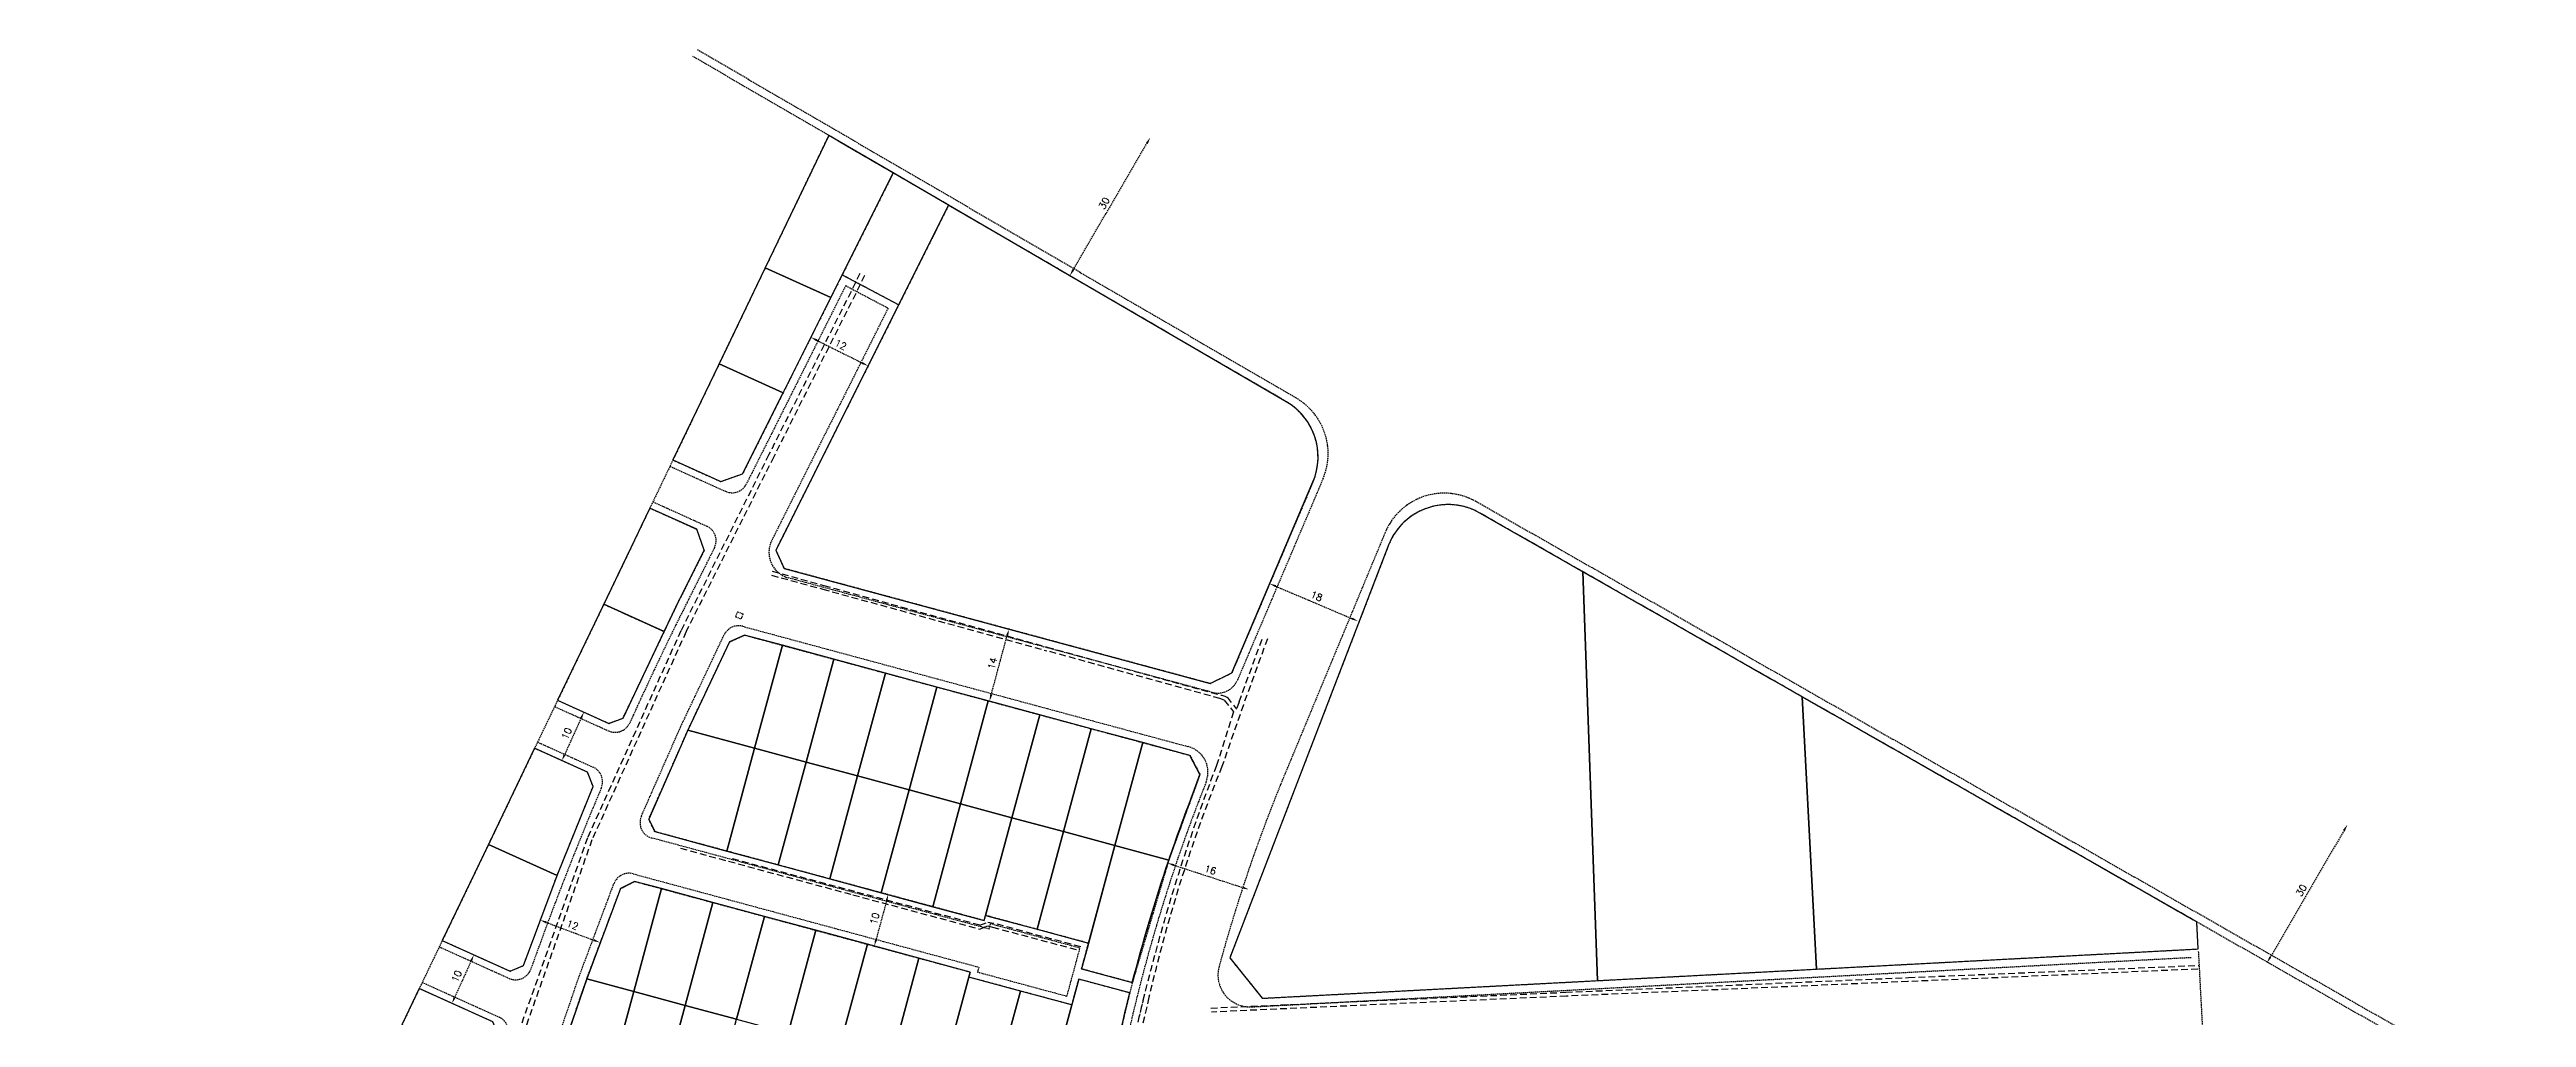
# Model space of a CAD drawing. Header units: metres. Extents: x 636662 to 637189, y 3301458 to 3301991.
# Drawn here: x 636710 to 637174.6, y 3301808.9 to 3301990.6 of the extents above; entities that cross this region are included whole.
import ezdxf

# ---------------------------------------------------------------- set-up
doc = ezdxf.new("R2010")
doc.units = ezdxf.units.M
doc.linetypes.add('HIDDEN', pattern=[0.375, 0.25, -0.125])
doc.layers.add('khat tarh', color=251, linetype='HIDDEN')
doc.layers.add('poly', color=40, linetype='Continuous')
doc.styles.get("Standard").update_dxf_attribs({"font": 'simplex.shx'})
doc.dimstyles.new('ISO-25', dxfattribs={"dimtxt": 1.3, "dimasz": 1.25, "dimexe": 1.25, "dimexo": 0.625, "dimtad": 1, "dimtxsty": 'Standard', "dimcen": 2.5, "dimse1": 1, "dimse2": 1, "dimadec": 0, "dimazin": 0, "dimtfac": 1, "dimtmove": 0, "dimatfit": 3, "dimfxl": 1, "dimarcsym": 1})

# ---------------------------------------------------------------- blocks, each defined once
blk = doc.blocks.new('*D29')
at = {"layer": 'khat tarh', "color": 0, "lineweight": -2, "transparency": 16777216}
blk.add_line((636803.19, 3301826.77), (636812.09, 3301823.44), dxfattribs=at)
at = {"layer": 'khat tarh', "color": 0, "transparency": 16777216}
for points in [[(636803.27, 3301826.97), (636803.12, 3301826.58), (636802.02, 3301827.21)], [(636812.16, 3301823.64), (636812.02, 3301823.25), (636813.26, 3301823)]]:
    blk.add_solid(points, dxfattribs=at)
at = {"layer": 'khat tarh', "color": 0, "transparency": 16777216, "insert": (636808.09, 3301826.3), "char_height": 1.3, "attachment_point": 5, "rotation": 339.4836}
blk.add_mtext('12', dxfattribs=at)
blk = doc.blocks.new('*D30')
at = {"layer": 'khat tarh', "color": 0, "lineweight": -2, "transparency": 16777216}
blk.add_line((636866.99, 3301830.78), (636865.03, 3301823.54), dxfattribs=at)
at = {"layer": 'khat tarh', "color": 0, "transparency": 16777216}
for points in [[(636866.79, 3301830.83), (636867.19, 3301830.73), (636867.31, 3301831.99)], [(636864.83, 3301823.59), (636865.23, 3301823.48), (636864.71, 3301822.33)]]:
    blk.add_solid(points, dxfattribs=at)
at = {"layer": 'khat tarh', "color": 0, "transparency": 16777216, "insert": (636864.78, 3301827.49), "char_height": 1.3, "attachment_point": 5, "rotation": 74.8851}
blk.add_mtext('10', dxfattribs=at)
blk = doc.blocks.new('*D32')
at = {"layer": 'khat tarh', "color": 0, "lineweight": -2, "transparency": 16777216}
blk.add_line((636853.93, 3301936.02), (636862.42, 3301931.77), dxfattribs=at)
at = {"layer": 'khat tarh', "color": 0, "transparency": 16777216}
for points in [[(636854.02, 3301936.21), (636853.83, 3301935.83), (636852.81, 3301936.58)], [(636862.52, 3301931.95), (636862.33, 3301931.58), (636863.54, 3301931.21)]]:
    blk.add_solid(points, dxfattribs=at)
at = {"layer": 'khat tarh', "color": 0, "transparency": 16777216, "insert": (636858.41, 3301935.2), "char_height": 1.3, "attachment_point": 5, "rotation": 333.4077}
blk.add_mtext('12', dxfattribs=at)
blk = doc.blocks.new('*D33')
at = {"layer": 'khat tarh', "color": 0, "lineweight": -2, "transparency": 16777216}
blk.add_line((636809.7, 3301865.1), (636806.61, 3301858.27), dxfattribs=at)
at = {"layer": 'khat tarh', "color": 0, "transparency": 16777216}
for points in [[(636809.51, 3301865.19), (636809.89, 3301865.02), (636810.22, 3301866.24)], [(636806.42, 3301858.35), (636806.8, 3301858.18), (636806.1, 3301857.13)]]:
    blk.add_solid(points, dxfattribs=at)
at = {"layer": 'khat tarh', "color": 0, "transparency": 16777216, "insert": (636807, 3301862.21), "char_height": 1.3, "attachment_point": 5, "rotation": 65.6851}
blk.add_mtext('10', dxfattribs=at)
blk = doc.blocks.new('*D34')
at = {"layer": 'khat tarh', "color": 0, "lineweight": -2, "transparency": 16777216}
blk.add_line((636789.08, 3301819.55), (636785.99, 3301812.72), dxfattribs=at)
at = {"layer": 'khat tarh', "color": 0, "transparency": 16777216}
for points in [[(636788.89, 3301819.64), (636789.27, 3301819.47), (636789.59, 3301820.69)], [(636785.8, 3301812.81), (636786.18, 3301812.63), (636785.48, 3301811.58)]]:
    blk.add_solid(points, dxfattribs=at)
at = {"layer": 'khat tarh', "color": 0, "transparency": 16777216, "insert": (636786.37, 3301816.66), "char_height": 1.3, "attachment_point": 5, "rotation": 65.6851}
blk.add_mtext('10', dxfattribs=at)
blk = doc.blocks.new('*D40')
at = {"layer": 'khat tarh', "color": 0, "lineweight": -2, "transparency": 16777216}
blk.add_line((636902.01, 3301949.21), (636915.84, 3301972.98), dxfattribs=at)
at = {"layer": 'khat tarh', "color": 0, "transparency": 16777216}
for points in [[(636915.66, 3301973.08), (636916.02, 3301972.87), (636916.47, 3301974.06)], [(636901.83, 3301949.32), (636902.19, 3301949.11), (636901.38, 3301948.13)]]:
    blk.add_solid(points, dxfattribs=at)
at = {"layer": 'khat tarh', "color": 0, "transparency": 16777216, "insert": (636907.82, 3301961.74), "char_height": 1.3, "attachment_point": 5, "rotation": 59.7992}
blk.add_mtext('30', dxfattribs=at)
blk = doc.blocks.new('*D44')
at = {"layer": 'khat tarh', "color": 0, "lineweight": -2, "transparency": 16777216}
blk.add_line((636886.64, 3301869.5), (636889.63, 3301880.6), dxfattribs=at)
at = {"layer": 'khat tarh', "color": 0, "transparency": 16777216}
for points in [[(636889.43, 3301880.65), (636889.84, 3301880.54), (636889.96, 3301881.8)], [(636886.44, 3301869.55), (636886.84, 3301869.44), (636886.31, 3301868.29)]]:
    blk.add_solid(points, dxfattribs=at)
at = {"layer": 'khat tarh', "color": 0, "transparency": 16777216, "insert": (636886.9, 3301875.38), "char_height": 1.3, "attachment_point": 5, "rotation": 74.8851}
blk.add_mtext('14', dxfattribs=at)
blk = doc.blocks.new('*D45')
at = {"layer": 'khat tarh', "color": 0, "lineweight": -2, "transparency": 16777216}
blk.add_line((636940.03, 3301889.86), (636954.3, 3301883.8), dxfattribs=at)
at = {"layer": 'khat tarh', "color": 0, "transparency": 16777216}
for points in [[(636940.11, 3301890.05), (636939.95, 3301889.67), (636938.88, 3301890.35)], [(636954.38, 3301883.99), (636954.22, 3301883.61), (636955.45, 3301883.31)]]:
    blk.add_solid(points, dxfattribs=at)
at = {"layer": 'khat tarh', "color": 0, "transparency": 16777216, "insert": (636947.66, 3301888), "char_height": 1.3, "attachment_point": 5, "rotation": 336.9745}
blk.add_mtext('18', dxfattribs=at)
blk = doc.blocks.new('*D46')
at = {"layer": 'khat tarh', "color": 0, "lineweight": -2, "transparency": 16777216}
blk.add_line((636920.93, 3301837.52), (636933.77, 3301833.34), dxfattribs=at)
at = {"layer": 'khat tarh', "color": 0, "transparency": 16777216}
for points in [[(636920.99, 3301837.72), (636920.87, 3301837.32), (636919.74, 3301837.91)], [(636933.83, 3301833.54), (636933.7, 3301833.14), (636934.96, 3301832.95)]]:
    blk.add_solid(points, dxfattribs=at)
at = {"layer": 'khat tarh', "color": 0, "transparency": 16777216, "insert": (636927.74, 3301836.64), "char_height": 1.3, "attachment_point": 5, "rotation": 341.963}
blk.add_mtext('16', dxfattribs=at)
blk = doc.blocks.new('*D24')
at = {"layer": 'khat tarh', "color": 0, "lineweight": -2, "transparency": 16777216}
blk.add_line((637140.41, 3301844.04), (637126.58, 3301820.27), dxfattribs=at)
at = {"layer": 'khat tarh', "color": 0, "transparency": 16777216}
for points in [[(637140.23, 3301844.15), (637140.59, 3301843.94), (637141.04, 3301845.12)], [(637126.4, 3301820.38), (637126.76, 3301820.17), (637125.95, 3301819.19)]]:
    blk.add_solid(points, dxfattribs=at)
at = {"layer": 'khat tarh', "color": 0, "transparency": 16777216, "insert": (637132.39, 3301832.8), "char_height": 1.3, "attachment_point": 5, "rotation": 59.7992}
blk.add_mtext('30', dxfattribs=at)

msp = doc.modelspace()

# ---------------------------------------------------------------- linework, layer by layer
at = {"layer": 'khat tarh'}
for p, q in [((636943.884, 3301925.129), (636831.422, 3301990.586)), ((636941.986, 3301924.498), (636830.667, 3301989.289)), ((636856.153, 3301974.456), (636709.994, 3301669.829)), ((636868.246, 3301967.417), (636839.979, 3301910.951)), ((636878.638, 3301961.369), (636846.244, 3301896.658)), ((636859.337, 3301946.27), (636840.713, 3301909.065)), ((636859.337, 3301946.27), (636867.292, 3301942.055)), ((636867.292, 3301942.055), (636845.476, 3301898.475)), ((636826.398, 3301912.372), (636836.795, 3301907.674)), ((636826.934, 3301913.556), (636835.903, 3301909.504)), ((636835.903, 3301909.504), (636839.979, 3301910.951)), ((636946.993, 3301909.433), (636931.761, 3301873.592)), ((636948.891, 3301910.064), (636932.819, 3301872.247)), ((636822.607, 3301904.538), (636831.423, 3301900.555)), ((636823.142, 3301905.723), (636833.262, 3301901.15)), ((637174.627, 3301793.295, 27.642), (636977.554, 3301905.753, 27.642)), ((637112.785, 3301826.857, 27.642), (636978.287, 3301903.607, 27.642)), ((637173.884, 3301791.992, 27.642), (636978.287, 3301903.607, 27.642)), ((636832.814, 3301896.637), (636831.423, 3301900.555)), ((636961.256, 3301897.783, 27.642), (636931.39, 3301820.141, 27.642)), ((636960.523, 3301899.929, 27.642), (636941.761, 3301854.713, 27.642)), ((636832.814, 3301896.637), (636828.246, 3301887.513)), ((636834.71, 3301897.073), (636829.588, 3301886.842)), ((636847.797, 3301893.193), (636846.244, 3301896.658)), ((636927.691, 3301871.613), (636847.797, 3301893.193)), ((636928.095, 3301869.95), (636848.644, 3301891.41)), ((636813.953, 3301886.501), (636825.318, 3301881.366)), ((636839.045, 3301885.087), (636838.674, 3301884.148)), ((636838.674, 3301884.148), (636839.707, 3301883.731)), ((636839.045, 3301885.087), (636840.079, 3301884.67)), ((636840.079, 3301884.67), (636839.707, 3301883.731)), ((636828.391, 3301863.49), (636836.532, 3301880.728)), ((636829.747, 3301862.849), (636837.57, 3301879.414)), ((636837.57, 3301879.414), (636840.355, 3301880.701)), ((636840.027, 3301882.343), (636923.599, 3301859.77)), ((636927.691, 3301871.613), (636931.761, 3301873.592)), ((636804.764, 3301867.28), (636814.868, 3301862.715)), ((636801.507, 3301860.631), (636811.972, 3301855.903)), ((636821.014, 3301846.718), (636828.374, 3301863.453)), ((636822.409, 3301846.163), (636829.747, 3301862.849)), ((636823.534, 3301843.811), (636822.409, 3301846.163)), ((636886.234, 3301825.529), (636822.978, 3301842.614)), ((636885.318, 3301827.123), (636823.534, 3301843.811)), ((636809.366, 3301816.71), (636815.868, 3301834.056)), ((636810.77, 3301816.183), (636817.12, 3301833.123)), ((636817.12, 3301833.123), (636819.753, 3301834.474)), ((636819.46, 3301835.9), (636884.305, 3301818.385)), ((636819.753, 3301834.474), (636882.711, 3301817.469)), ((636885.318, 3301827.123), (636885.579, 3301828.088)), ((636904.887, 3301822.873), (636885.579, 3301828.088)), ((636886.234, 3301825.529), (636886.495, 3301826.494)), ((636903.293, 3301821.957), (636886.495, 3301826.494)), ((637113.052, 3301821.791, 27.642), (637112.785, 3301826.857, 27.642)), ((636783.102, 3301822.201), (636796.211, 3301816.278)), ((636902.328, 3301818.385), (636903.293, 3301821.957)), ((636903.583, 3301818.046), (636904.887, 3301822.873)), ((636931.39, 3301820.141, 27.642), (636937.485, 3301812.535, 27.642)), ((636935.486, 3301810.927, 27.642), (637111.833, 3301820.224, 27.642)), ((636937.485, 3301812.535, 27.642), (637113.052, 3301821.791, 27.642)), ((637113.075, 3301821.327, 27.642), (637113.812, 3301807.347, 27.642)), ((636779.872, 3301815.54), (636794.319, 3301809.012)), ((636803.441, 3301799.413), (636809.351, 3301816.669)), ((636804.924, 3301799.113), (636810.77, 3301816.183)), ((636882.711, 3301817.469), (636882.45, 3301816.504)), ((636901.758, 3301811.288), (636882.45, 3301816.504)), ((636884.305, 3301818.385), (636884.044, 3301817.42)), ((636900.842, 3301812.882), (636884.044, 3301817.42)), ((636900.842, 3301812.882), (636902.328, 3301818.385)), ((636901.758, 3301811.288), (636903.062, 3301816.115)), ((636912.716, 3301813.508), (636903.062, 3301816.115)), ((636913.108, 3301815.474), (636903.583, 3301818.046))]:
    msp.add_line(p, q, dxfattribs=at)
at = {"layer": 'khat tarh', "lineweight": 9}
for p, q in [((636844.242, 3301949.63), (636856.556, 3301944.066)), ((636857.981, 3301946.989), (636858.012, 3301946.973)), ((636858.683, 3301948.315), (636869.29, 3301942.695)), ((636835.588, 3301931.593), (636847.596, 3301926.167)), ((636997.64, 3301892.564, 27.642), (637000.338, 3301815.848, 27.642)), ((636837.048, 3301840.161), (636847.478, 3301878.777)), ((636846.702, 3301837.553), (636857.132, 3301876.169)), ((636856.356, 3301834.946), (636866.786, 3301873.562)), ((636866.01, 3301832.338), (636876.441, 3301870.954)), ((636875.664, 3301829.731), (636886.095, 3301868.347)), ((636885.579, 3301828.088), (636895.749, 3301865.739)), ((637041.431, 3301818.015, 27.642), (637038.738, 3301869.112, 27.642)), ((636919.956, 3301838.484), (636829.747, 3301862.849)), ((636895.233, 3301825.481), (636905.403, 3301863.132)), ((636904.626, 3301821.908), (636915.057, 3301860.524)), ((636792.318, 3301841.41), (636805.21, 3301835.585)), ((636814.356, 3301794.498), (636824.787, 3301833.114)), ((636824.01, 3301791.891), (636834.441, 3301830.507)), ((636833.664, 3301789.283), (636844.095, 3301827.899)), ((636843.318, 3301786.675), (636853.749, 3301825.292)), ((636852.972, 3301784.068), (636863.403, 3301822.684)), ((636862.627, 3301781.46), (636873.057, 3301820.077)), ((636907.651, 3301790.016), (636810.77, 3301816.183)), ((636872.541, 3301779.818), (636882.45, 3301816.504)), ((636882.195, 3301777.211), (636892.104, 3301813.896)), ((636891.849, 3301774.603), (636901.758, 3301811.288))]:
    msp.add_line(p, q, dxfattribs=at)
at = {"layer": 'khat tarh', "ltscale": 5}
for p, q in [((636862.022, 3301948.542, 35.495), (636844.936, 3301914.565, 33.648)), ((636862.894, 3301948.159, 35.189), (636845.845, 3301914.157, 33.393)), ((636844.936, 3301914.565, 33.648), (636828.418, 3301881.506, 31.752)), ((636845.845, 3301914.157, 33.393), (636829.404, 3301881.348, 31.501)), ((636845.448, 3301891.912, 32.365), (636855.025, 3301889.334, 32.227)), ((636845.533, 3301892.721, 32.629), (636855.25, 3301890.017, 32.496)), ((636855.025, 3301889.334, 32.227), (636897.061, 3301877.755, 31.774)), ((636855.25, 3301890.017, 32.496), (636897.155, 3301878.442, 32.054)), ((636828.418, 3301881.506, 31.752), (636810.907, 3301842.641, 29.852)), ((636829.404, 3301881.348, 31.501), (636811.75, 3301842.276, 29.601)), ((636933.135, 3301868.174, 31.806), (636937.616, 3301880.383, 32.18)), ((636938.443, 3301880.022, 31.916), (636933.932, 3301867.589, 31.563)), ((636929.553, 3301868.772, 31.511), (636897.061, 3301877.755, 31.774)), ((636897.155, 3301878.442, 32.054), (636929.879, 3301869.396, 31.749)), ((636932.103, 3301866.276, 31.567), (636928.881, 3301856.195, 31.228)), ((636930.346, 3301868.487, 31.54), (636929.553, 3301868.772, 31.511)), ((636929.879, 3301869.396, 31.749), (636930.462, 3301869.247, 31.765)), ((636933.932, 3301867.589, 31.563), (636929.92, 3301856.031, 31.094)), ((636930.346, 3301868.487, 31.54), (636932.103, 3301866.276, 31.567)), ((636930.462, 3301869.247, 31.765), (636930.838, 3301869.065, 31.763)), ((636930.838, 3301869.065, 31.763), (636930.895, 3301869.018, 31.761)), ((636930.895, 3301869.018, 31.761), (636932.633, 3301866.824, 31.741)), ((636933.135, 3301868.174, 31.806), (636932.633, 3301866.824, 31.741)), ((636810.907, 3301842.641, 29.852), (636796.1, 3301800.912, 28.012)), ((636811.75, 3301842.276, 29.601), (636796.935, 3301800.44, 27.756)), ((636828.329, 3301840.703, 29.692), (636860.7, 3301831.948, 29.939)), ((636861.054, 3301832.552, 30.17), (636837.618, 3301838.827, 30.099)), ((636860.7, 3301831.948, 29.939), (636884.512, 3301825.528, 29.975)), ((636884.489, 3301826.277, 30.242), (636861.054, 3301832.552, 30.17)), ((636884.489, 3301826.277, 30.242), (636885.978, 3301826.828, 30.234)), ((636884.512, 3301825.528, 29.975), (636885.29, 3301825.865, 29.987)), ((636885.29, 3301825.865, 29.987), (636886.017, 3301826.114, 30.048)), ((636885.978, 3301826.828, 30.234), (636887.044, 3301826.618, 30.241)), ((636886.017, 3301826.114, 30.048), (636886.865, 3301825.885, 30.015)), ((636886.865, 3301825.885, 30.015), (636902.985, 3301821.58, 30.101)), ((636903.421, 3301822.188, 30.375), (636887.044, 3301826.618, 30.241)), ((637058.686, 3301816.431, 30.853), (637113.15, 3301818.711, 28.913)), ((636994.444, 3301813.666, 30.452), (637058.686, 3301816.431, 30.853)), ((637058.569, 3301815.678, 30.582), (636994.529, 3301812.937, 30.203)), ((637113.002, 3301818.017, 28.643), (637058.569, 3301815.678, 30.582)), ((636915.297, 3301812.925, 29.964), (636913.477, 3301805.353, 29.75)), ((636916.234, 3301812.735, 29.675), (636914.465, 3301805.197, 29.509)), ((636927.818, 3301810.707, 29.962), (636994.444, 3301813.666, 30.452)), ((636994.529, 3301812.937, 30.203), (636927.986, 3301809.954, 29.67))]:
    msp.add_line(p, q, dxfattribs=at)
at = {"layer": 'khat tarh', "lineweight": 9, "flags": 128}
msp.add_lwpolyline([(636856.193, 3301974.433), (636868.246, 3301967.417), (636878.638, 3301961.369), (636941.986, 3301924.498, -0.3779914), (636946.993, 3301909.433), (636931.761, 3301873.592), (636927.691, 3301871.613), (636847.797, 3301893.193), (636846.244, 3301896.658), (636869.29, 3301942.695), (636858.683, 3301948.315), (636839.979, 3301910.951), (636835.903, 3301909.504), (636826.934, 3301913.556), (636856.153, 3301974.456)], format="xyb", dxfattribs=at)
at = {"layer": 'khat tarh'}
for points in [[(636805.299, 3301868.465), (636814.892, 3301864.13), (636817.574, 3301865.113), (636828.246, 3301887.513)], [(636840.355, 3301880.701), (636923.921, 3301858.13), (636925.792, 3301854.528), (636919.956, 3301838.484), (636913.108, 3301815.474)], [(636783.664, 3301823.373), (636796.378, 3301817.628), (636798.9, 3301818.679), (636805.21, 3301835.585), (636811.975, 3301852.282), (636810.903, 3301854.959), (636800.972, 3301859.446)], [(636764.215, 3301782.838), (636782.604, 3301773.016), (636784.923, 3301773.995), (636790.041, 3301791.717), (636794.36, 3301805.387), (636793.14, 3301808.118), (636779.337, 3301814.355)]]:
    msp.add_lwpolyline(points, dxfattribs=at)
for centre, radius, start, end in [((636935.949, 3301914.127), 12, 336.97452, 59.79917), ((636937.847, 3301914.758), 12, 336.97452, 59.79917), ((636838.03, 3301910.408), 3, 245.68507, 333.40768), ((636971.606, 3301895.33, 27.642), 12, 60.28926, 157.46462), ((636972.34, 3301893.184, 27.642), 12, 60.28926, 157.46462), ((636832.027, 3301898.416), 3, 333.40768, 65.68507), ((636849.947, 3301896.237), 5, 153.40768, 254.88509), ((637373.717, 3301614.453), 608.5, 153.407681, 155.76635), ((636839.245, 3301879.447), 3, 74.88509, 154.72022), ((636929.138, 3301873.812), 4, 254.88509, 336.97452), ((636816.103, 3301865.449), 3, 245.68507, 335.76635), ((636810.737, 3301853.169), 3, 337.02201, 65.68507), ((636922.296, 3301854.943), 5, 338.2863, 74.88509), ((637373.717, 3301614.453), 608.5, 157.022012, 160.456719), ((637217.267, 3301737.478), 312.5, 158.2863, 169.42763), ((637218.392, 3301739.929, 27.642), 299.5, 157.46462, 164.79242), ((636823.76, 3301845.511), 3, 156.26082, 254.88509), ((637217.267, 3301737.478), 314, 158.78844, 169.42763), ((636818.677, 3301833.003), 3, 74.88509, 159.45115), ((636797.446, 3301819.011), 3, 245.68507, 340.45672), ((636935.17, 3301816.919, 27.642), 6, 164.79242, 273.01784), ((636793.083, 3301806.278), 3, 341.71789, 65.68507)]:
    msp.add_arc(centre, radius, start, end, dxfattribs=at)
at = {"layer": 'khat tarh', "ltscale": 5}
for centre, radius, start, end in [((637265.319, 3301726.806, 31.228), 360.46, 158.96391, 166.79642), ((637196.347, 3301748, 31.094), 287.496, 157.92844, 166.98727)]:
    msp.add_arc(centre, radius, start, end, dxfattribs=at)
at = {"layer": 'poly'}
for points in [[(636868.246, 3301967.417), (636856.153, 3301974.456), (636844.242, 3301949.63), (636856.556, 3301944.066), (636868.246, 3301967.417)], [(636878.638, 3301961.369), (636868.246, 3301967.417), (636858.683, 3301948.315), (636869.29, 3301942.695), (636878.638, 3301961.369)], [(636856.556, 3301944.066), (636844.242, 3301949.63), (636835.588, 3301931.593), (636847.596, 3301926.167), (636856.556, 3301944.066)], [(636847.596, 3301926.167), (636835.588, 3301931.593), (636826.934, 3301913.556), (636835.903, 3301909.504), (636839.979, 3301910.951), (636847.596, 3301926.167)], [(636832.814, 3301896.637), (636831.423, 3301900.555), (636822.607, 3301904.538), (636813.953, 3301886.501), (636825.318, 3301881.366), (636828.246, 3301887.513), (636832.814, 3301896.637)], [(637038.738, 3301869.112), (636997.64, 3301892.564), (637000.338, 3301815.848), (637041.431, 3301818.015), (637038.738, 3301869.112)], [(636825.318, 3301881.366), (636813.953, 3301886.501), (636805.299, 3301868.465), (636814.892, 3301864.13), (636817.574, 3301865.113), (636825.318, 3301881.366)], [(636847.478, 3301878.777), (636840.355, 3301880.701), (636837.57, 3301879.414), (636829.747, 3301862.849), (636842.263, 3301859.469), (636847.478, 3301878.777)], [(636857.132, 3301876.169), (636847.478, 3301878.777), (636842.263, 3301859.469), (636851.917, 3301856.861), (636857.132, 3301876.169)], [(636866.786, 3301873.562), (636857.132, 3301876.169), (636851.917, 3301856.861), (636861.571, 3301854.254), (636866.786, 3301873.562)], [(636876.441, 3301870.954), (636866.786, 3301873.562), (636861.571, 3301854.254), (636871.225, 3301851.646), (636876.441, 3301870.954)], [(636886.095, 3301868.347), (636876.441, 3301870.954), (636871.225, 3301851.646), (636880.879, 3301849.039), (636886.095, 3301868.347)], [(636895.749, 3301865.739), (636886.095, 3301868.347), (636880.879, 3301849.039), (636890.533, 3301846.431), (636895.749, 3301865.739)], [(636905.403, 3301863.132), (636895.749, 3301865.739), (636890.533, 3301846.431), (636900.188, 3301843.824), (636905.403, 3301863.132)], [(637038.738, 3301869.112), (637041.431, 3301818.015), (637113.052, 3301821.791), (637112.785, 3301826.857), (637038.738, 3301869.112)], [(636842.263, 3301859.469), (636829.747, 3301862.849), (636822.409, 3301846.163), (636823.534, 3301843.811), (636837.048, 3301840.161), (636842.263, 3301859.469)], [(636915.057, 3301860.524), (636905.403, 3301863.132), (636900.188, 3301843.824), (636909.842, 3301841.216), (636915.057, 3301860.524)], [(636811.975, 3301852.282), (636810.903, 3301854.959), (636800.972, 3301859.446), (636792.318, 3301841.41), (636805.21, 3301835.585), (636811.975, 3301852.282)], [(636851.917, 3301856.861), (636842.263, 3301859.469), (636837.048, 3301840.161), (636846.702, 3301837.553), (636851.917, 3301856.861)], [(636861.571, 3301854.254), (636851.917, 3301856.861), (636846.702, 3301837.553), (636856.356, 3301834.946), (636861.571, 3301854.254)], [(636871.225, 3301851.646), (636861.571, 3301854.254), (636856.356, 3301834.946), (636866.01, 3301832.338), (636871.225, 3301851.646)], [(636880.879, 3301849.039), (636871.225, 3301851.646), (636866.01, 3301832.338), (636875.664, 3301829.731), (636880.879, 3301849.039)], [(636890.533, 3301846.431), (636880.879, 3301849.039), (636875.664, 3301829.731), (636885.318, 3301827.123), (636885.579, 3301828.088), (636890.533, 3301846.431)], [(636900.188, 3301843.824), (636890.533, 3301846.431), (636885.579, 3301828.088), (636895.233, 3301825.481), (636900.188, 3301843.824)], [(636909.842, 3301841.216), (636900.188, 3301843.824), (636895.233, 3301825.481), (636904.887, 3301822.873), (636909.842, 3301841.216)], [(636805.21, 3301835.585), (636792.318, 3301841.41), (636783.664, 3301823.373), (636796.378, 3301817.628), (636798.9, 3301818.679), (636805.21, 3301835.585)], [(636824.787, 3301833.114), (636819.753, 3301834.474), (636817.12, 3301833.123), (636810.77, 3301816.183), (636819.571, 3301813.806), (636824.787, 3301833.114)], [(636834.441, 3301830.507), (636824.787, 3301833.114), (636819.571, 3301813.806), (636829.225, 3301811.199), (636834.441, 3301830.507)], [(636844.095, 3301827.899), (636834.441, 3301830.507), (636829.225, 3301811.199), (636838.88, 3301808.591), (636844.095, 3301827.899)], [(636853.749, 3301825.292), (636844.095, 3301827.899), (636838.88, 3301808.591), (636848.534, 3301805.984), (636853.749, 3301825.292)], [(636863.403, 3301822.684), (636853.749, 3301825.292), (636848.534, 3301805.984), (636858.188, 3301803.376), (636863.403, 3301822.684)], [(636873.057, 3301820.077), (636863.403, 3301822.684), (636858.188, 3301803.376), (636867.842, 3301800.768), (636873.057, 3301820.077)], [(636882.45, 3301816.504), (636882.711, 3301817.469), (636873.057, 3301820.077), (636867.842, 3301800.768), (636877.496, 3301798.161), (636882.45, 3301816.504)], [(636794.36, 3301805.387), (636793.14, 3301808.118), (636779.337, 3301814.355), (636772.875, 3301800.887), (636790.041, 3301791.717), (636794.36, 3301805.387)], [(636819.571, 3301813.806), (636810.77, 3301816.183), (636804.924, 3301799.113), (636806.207, 3301796.699), (636814.356, 3301794.498), (636819.571, 3301813.806)], [(636892.104, 3301813.896), (636882.45, 3301816.504), (636877.496, 3301798.161), (636887.15, 3301795.553), (636892.104, 3301813.896)], [(636829.225, 3301811.199), (636819.571, 3301813.806), (636814.356, 3301794.498), (636824.01, 3301791.891), (636829.225, 3301811.199)], [(636838.88, 3301808.591), (636829.225, 3301811.199), (636824.01, 3301791.891), (636833.664, 3301789.283), (636838.88, 3301808.591)], [(636901.758, 3301811.288), (636892.104, 3301813.896), (636887.15, 3301795.553), (636896.804, 3301792.946), (636901.758, 3301811.288)]]:
    msp.add_lwpolyline(points, close=True, dxfattribs=at)
for points in [[(636946.993, 3301909.433, 0.3779914), (636941.986, 3301924.498), (636878.638, 3301961.369), (636846.244, 3301896.658), (636847.797, 3301893.193), (636927.691, 3301871.613), (636931.761, 3301873.592), (636946.993, 3301909.433, 0.3779914)], [(636997.64, 3301892.564), (636978.287, 3301903.607, 0.4513879), (636961.256, 3301897.783), (636931.39, 3301820.141), (636937.485, 3301812.535), (637000.338, 3301815.848), (636997.64, 3301892.564)], [(636924.54, 3301851.087), (636925.792, 3301854.528), (636923.921, 3301858.13), (636915.057, 3301860.524), (636909.842, 3301841.216), (636919.956, 3301838.484, -0.010679), (636924.54, 3301851.087)], [(636919.956, 3301838.484), (636909.842, 3301841.216), (636904.626, 3301821.908), (636903.583, 3301818.046), (636913.108, 3301815.474, -0.0191215), (636919.956, 3301838.484)], [(636912.617, 3301813.535), (636903.062, 3301816.115), (636901.758, 3301811.288), (636896.804, 3301792.946), (636907.651, 3301790.016), (636908.598, 3301795.09, -0.0150331), (636912.617, 3301813.535)]]:
    msp.add_lwpolyline(points, format="xyb", close=True, dxfattribs=at)

# ---------------------------------------------------------------- dimensions: what is measured, and where the dimension line sits
at = {"layer": 'khat tarh'}
for p1, p2, distance, picture, middle in [((636904.241, 3301946.467), (636919.332, 3301972.395), 3.309, '*D40', (636907.825, 3301961.737)), ((636939.377, 3301891.513), (636955.943, 3301884.472), -1.263, '*D45', (636947.665, 3301888.004)), ((636886.095, 3301868.347), (636889.745, 3301881.862), -0.223, '*D44', (636886.905, 3301875.379)), ((636809.667, 3301866.491), (636805.55, 3301857.378), 0.603, '*D33', (636806.996, 3301862.211)), ((637141.042, 3301845.122, 27.642), (637125.951, 3301819.194, 27.642), 0, '*D24', (637132.394, 3301832.8, 27.642)), ((636918.698, 3301834.702), (636933.912, 3301829.748), 3.37, '*D46', (636927.743, 3301836.642)), ((636802.408, 3301828.243), (636813.647, 3301824.038), -1.103, '*D29', (636808.088, 3301826.301)), ((636869.189, 3301831.48), (636866.581, 3301821.826), -1.943, '*D30', (636864.778, 3301827.492)), ((636789.366, 3301820.797), (636785.248, 3301811.684), 0.25, '*D34', (636786.373, 3301816.663))]:
    dim = msp.add_aligned_dim(p1=p1, p2=p2, distance=distance, dimstyle='ISO-25', dxfattribs=at)
    dim.commit()
    dim.dimension.update_dxf_attribs({"geometry": picture, "text_midpoint": middle})
dim = msp.add_linear_dim(base=(636863.54, 3301931.209), p1=(636850.128, 3301931.225), p2=(636860.859, 3301925.853), angle=333.40768, dimstyle='ISO-25', dxfattribs=at)
dim.commit()
dim.dimension.update_dxf_attribs({"geometry": '*D32', "text_midpoint": (636857.842, 3301934.061), "dimtype": 129})

doc.saveas('drawing.dxf')
